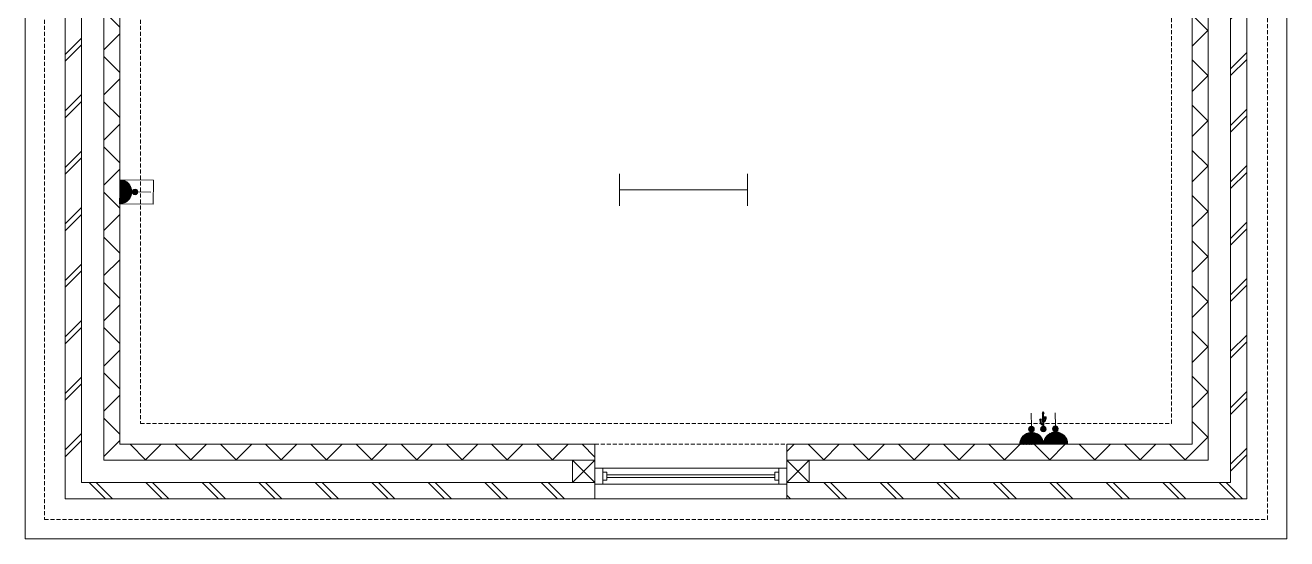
# Model space of a CAD drawing. Header units: millimetres. Extents: x -84100 to 168200, y 1000 to 58400.
# Drawn here: x 12681 to 20575, y 37831 to 41045 of the extents above; entities that cross this region are included whole.
import ezdxf

# ---------------------------------------------------------------- set-up
doc = ezdxf.new("R2010")
doc.units = ezdxf.units.MM
doc.header["$LTSCALE"] = 100
doc.linetypes.add('HIDDEN', pattern=[0.375, 0.25, -0.125])
for name, color, linetype, true_color in [('Block Cavity', 156, 'Continuous', 0x004080), ('Block Fill', 9, 'Continuous', 0xc0c0c0), ('Block Wall', 156, 'Continuous', 0x004080), ('Brick Cavity', 156, 'Continuous', 0x004080), ('Brick Fill', 1, 'Continuous', 0xff0000), ('Brick Wall', 156, 'Continuous', 0x004080), ('Cavity Fill', 6, 'Continuous', 0xff00ff), ('Electrical', 176, 'Continuous', 0x000080), ('Foundations', 6, 'HIDDEN', 0xff00ff), ('Roof', 1, 'Continuous', 0xff0000), ('Roof Perimeter', 1, 'Continuous', 0xff0000), ('Walls', 156, 'Continuous', 0x004080)]:
    doc.layers.add(name, color=color, linetype=linetype, true_color=true_color)
for name, color, linetype in [('Opening Header', 7, 'HIDDEN'), ('Roof Line - Eaves', 7, 'Continuous'), ('Window Detail', 7, 'Continuous'), ('Windows', 7, 'Continuous')]:
    doc.layers.add(name, color=color, linetype=linetype)

# ---------------------------------------------------------------- blocks, each defined once
blk = doc.blocks.new('Block15391')
at = {"layer": 'Block Cavity', "color": 156, "linetype": 'Continuous', "lineweight": 18, "true_color": 0x004080}
blk.add_line((242, 102), (242, -3260), dxfattribs=at)
at = {"layer": 'Block Fill', "color": 9, "linetype": 'Continuous', "lineweight": 5, "true_color": 0xc0c0c0}
for p, q in [((242, -125.379471), (342, -25.379471)), ((242, -167.878542), (342, -267.878542)), ((242, -408.222184), (342, -308.222184)), ((242, -450.721255), (342, -550.721255)), ((242, -691.064896), (342, -591.064896)), ((242, -733.563967), (342, -833.563967)), ((242, -973.907608), (342, -873.907608)), ((242, -1016.406679), (342, -1116.406679)), ((242, -1256.750321), (342, -1156.750321)), ((242, -1299.249392), (342, -1399.249392)), ((242, -1539.593033), (342, -1439.593033)), ((242, -1582.092104), (342, -1682.092104)), ((242, -1822.435746), (342, -1722.435746)), ((242, -1864.934817), (342, -1964.934817)), ((242, -2105.278458), (342, -2005.278458)), ((242, -2147.777529), (342, -2247.777529)), ((242, -2388.121171), (342, -2288.121171)), ((242, -2430.620242), (342, -2530.620242)), ((242, -2670.963883), (342, -2570.963883)), ((242, -2713.462954), (342, -2813.462954)), ((242, -2953.806596), (342, -2853.806596)), ((242, -2996.305667), (342, -3096.305667)), ((242, -3236.649308), (342, -3136.649308))]:
    blk.add_line(p, q, dxfattribs=at)
at = {"layer": 'Block Wall', "color": 156, "linetype": 'Continuous', "lineweight": 18, "true_color": 0x004080}
blk.add_line((342, 0), (342, -3160), dxfattribs=at)
at = {"layer": 'Brick Cavity', "color": 156, "linetype": 'Continuous', "lineweight": 18, "true_color": 0x004080}
blk.add_line((102, 102), (102, -3400), dxfattribs=at)
at = {"layer": 'Brick Fill', "color": 1, "linetype": 'Continuous', "lineweight": 5, "true_color": 0xff0000}
for p, q in [((0, -13.82608), (13.82608, 0)), ((0, -56.252487), (56.252487, 0)), ((0, -367.379471), (102, -265.379471)), ((0, -409.805878), (102, -307.805878)), ((0, -720.932862), (102, -618.932862)), ((0, -763.359269), (102, -661.359269)), ((0, -1074.486252), (102, -972.486252)), ((0, -1116.912659), (102, -1014.912659)), ((0, -1428.039643), (102, -1326.039643)), ((0, -1470.46605), (102, -1368.46605)), ((0, -1781.593033), (102, -1679.593033)), ((0, -1824.01944), (102, -1722.01944)), ((0, -2135.146424), (102, -2033.146424)), ((0, -2177.572831), (102, -2075.572831)), ((0, -2488.699815), (102, -2386.699815)), ((0, -2531.126221), (102, -2429.126221)), ((0, -2842.253205), (102, -2740.253205)), ((0, -2884.679612), (102, -2782.679612)), ((0, -3195.806596), (102, -3093.806596)), ((0, -3238.233003), (102, -3136.233003))]:
    blk.add_line(p, q, dxfattribs=at)
at = {"layer": 'Brick Wall', "color": 156, "linetype": 'Continuous', "lineweight": 18, "true_color": 0x004080}
blk.add_line((0, 0), (0, -3502), dxfattribs=at)
at = {"layer": 'Foundations', "color": 6, "linetype": 'HIDDEN', "lineweight": 5, "true_color": 0xff00ff}
for p, q in [((-129, -129), (-129, -3631)), ((471, -129), (471, -3031))]:
    blk.add_line(p, q, dxfattribs=at)
blk = doc.blocks.new('Block15650')
at = {"layer": 'Block Cavity', "color": 156, "linetype": 'Continuous', "lineweight": 18, "true_color": 0x004080}
for p, q in [((242, 242), (3315, 242)), ((3315, 242), (3315, 102)), ((4515, 242), (7152, 242)), ((4515, 242), (4515, 102))]:
    blk.add_line(p, q, dxfattribs=at)
at = {"layer": 'Block Cavity', "color": 6, "linetype": 'Continuous', "lineweight": 5, "true_color": 0xff00ff}
blk.add_line((3175, 242), (3175, 102), dxfattribs=at)
at = {"layer": 'Block Fill', "color": 9, "linetype": 'Continuous', "lineweight": 5, "true_color": 0xc0c0c0}
for p, q in [((505.694333, 242), (405.694333, 342)), ((501.492021, 242), (601.492021, 342)), ((788.537046, 242), (688.537046, 342)), ((784.334733, 242), (884.334733, 342)), ((1071.379758, 242), (971.379758, 342)), ((1067.177446, 242), (1167.177446, 342)), ((1354.222471, 242), (1254.222471, 342)), ((1350.020158, 242), (1450.020158, 342)), ((1637.065183, 242), (1537.065183, 342)), ((1632.862871, 242), (1732.862871, 342)), ((1919.907896, 242), (1819.907896, 342)), ((1915.705583, 242), (2015.705583, 342)), ((2202.750608, 242), (2102.750608, 342)), ((2198.548296, 242), (2298.548296, 342)), ((2485.593321, 242), (2385.593321, 342)), ((2481.391008, 242), (2581.391008, 342)), ((2768.436033, 242), (2668.436033, 342)), ((2764.233721, 242), (2864.233721, 342)), ((3051.278745, 242), (2951.278745, 342)), ((3047.076433, 242), (3147.076433, 342)), ((3315, 261.121458), (3234.121458, 342)), ((4561.289995, 342), (4515, 295.710005)), ((4748.33502, 242), (4648.33502, 342)), ((4744.132708, 242), (4844.132708, 342)), ((5031.177733, 242), (4931.177733, 342)), ((5026.97542, 242), (5126.97542, 342)), ((5314.020445, 242), (5214.020445, 342)), ((5309.818133, 242), (5409.818133, 342)), ((5596.863158, 242), (5496.863158, 342)), ((5592.660845, 242), (5692.660845, 342)), ((5879.70587, 242), (5779.70587, 342)), ((5875.503558, 242), (5975.503558, 342)), ((6162.548583, 242), (6062.548583, 342)), ((6158.34627, 242), (6258.34627, 342)), ((6445.391295, 242), (6345.391295, 342)), ((6441.188983, 242), (6541.188983, 342)), ((6728.234008, 242), (6628.234008, 342)), ((6724.031695, 242), (6824.031695, 342)), ((7011.07672, 242), (6911.07672, 342)), ((7006.874408, 242), (7079.437204, 314.562796))]:
    blk.add_line(p, q, dxfattribs=at)
at = {"layer": 'Block Wall', "color": 156, "linetype": 'Continuous', "lineweight": 18, "true_color": 0x004080}
for p, q in [((342, 342), (3315, 342)), ((3315, 342), (3315, 242)), ((4515, 342), (7052, 342)), ((4515, 342), (4515, 242))]:
    blk.add_line(p, q, dxfattribs=at)
at = {"layer": 'Brick Cavity', "color": 156, "linetype": 'Continuous', "lineweight": 18, "true_color": 0x004080}
for p, q in [((102, 102), (3315, 102)), ((4515, 102), (7292, 102))]:
    blk.add_line(p, q, dxfattribs=at)
at = {"layer": 'Brick Fill', "color": 1, "linetype": 'Continuous', "lineweight": 5, "true_color": 0xff0000}
for p, q in [((252.719586, 0), (150.719586, 102)), ((295.145993, 0), (193.145993, 102)), ((606.272977, 0), (504.272977, 102)), ((648.699384, 0), (546.699384, 102)), ((959.826368, 0), (857.826368, 102)), ((1002.252774, 0), (900.252774, 102)), ((1313.379758, 0), (1211.379758, 102)), ((1355.806165, 0), (1253.806165, 102)), ((1666.933149, 0), (1564.933149, 102)), ((1709.359556, 0), (1607.359556, 102)), ((2020.486539, 0), (1918.486539, 102)), ((2062.912946, 0), (1960.912946, 102)), ((2374.03993, 0), (2272.03993, 102)), ((2416.466337, 0), (2314.466337, 102)), ((2727.593321, 0), (2625.593321, 102)), ((2770.019727, 0), (2668.019727, 102)), ((3081.146711, 0), (2979.146711, 102)), ((3123.573118, 0), (3021.573118, 102)), ((4848.913664, 0), (4746.913664, 102)), ((4891.340071, 0), (4789.340071, 102)), ((5202.467055, 0), (5100.467055, 102)), ((5244.893462, 0), (5142.893462, 102)), ((5556.020445, 0), (5454.020445, 102)), ((5598.446852, 0), (5496.446852, 102)), ((5909.573836, 0), (5807.573836, 102)), ((5952.000243, 0), (5850.000243, 102)), ((6263.127226, 0), (6161.127226, 102)), ((6305.553633, 0), (6203.553633, 102)), ((6616.680617, 0), (6514.680617, 102)), ((6659.107024, 0), (6557.107024, 102)), ((6970.234008, 0), (6868.234008, 102)), ((7012.660415, 0), (6910.660415, 102)), ((7323.787398, 0), (7221.787398, 102)), ((7366.213805, 0), (7264.213805, 102)), ((4537.78668, 0), (4515, 22.78668))]:
    blk.add_line(p, q, dxfattribs=at)
at = {"layer": 'Brick Wall', "color": 156, "linetype": 'Continuous', "lineweight": 18, "true_color": 0x004080}
for p, q in [((3315, 102), (3315, 0)), ((4515, 102), (4515, 0)), ((0, 0), (3315, 0)), ((4515, 0), (7394, 0))]:
    blk.add_line(p, q, dxfattribs=at)
at = {"layer": 'Cavity Fill', "color": 6, "linetype": 'Continuous', "lineweight": 5, "true_color": 0xff00ff}
for p, q in [((3315, 242), (3175, 102)), ((3175, 242), (3315, 102)), ((4515, 242), (4655, 102)), ((4655, 242), (4515, 102)), ((4655, 242), (4655, 102))]:
    blk.add_line(p, q, dxfattribs=at)
at = {"layer": 'Foundations', "color": 6, "linetype": 'HIDDEN', "lineweight": 5, "true_color": 0xff00ff}
for p, q in [((471, 471), (6923, 471)), ((-129, -129), (7523, -129))]:
    blk.add_line(p, q, dxfattribs=at)
blk = doc.blocks.new('Block15928')
at = {"layer": 'Block Cavity', "color": 156, "linetype": 'Continuous', "lineweight": 18, "true_color": 0x004080}
blk.add_line((-242, 242), (-242, 3604), dxfattribs=at)
at = {"layer": 'Block Fill', "color": 9, "linetype": 'Continuous', "lineweight": 5, "true_color": 0xc0c0c0}
for p, q in [((-242, 3498.39543), (-342, 3398.39543)), ((-242, 3495.18927), (-295.866698, 3549.055968)), ((-242, 3212.346557), (-342, 3312.346557)), ((-242, 3215.552717), (-342, 3115.552717)), ((-242, 2929.503845), (-342, 3029.503845)), ((-242, 2932.710005), (-342, 2832.710005)), ((-242, 2646.661132), (-342, 2746.661132)), ((-242, 2649.867292), (-342, 2549.867292)), ((-242, 2363.81842), (-342, 2463.81842)), ((-242, 2367.02458), (-342, 2267.02458)), ((-242, 2080.975707), (-342, 2180.975707)), ((-242, 2084.181867), (-342, 1984.181867)), ((-242, 1798.132995), (-342, 1898.132995)), ((-242, 1801.339155), (-342, 1701.339155)), ((-242, 1515.290283), (-342, 1615.290283)), ((-242, 1518.496442), (-342, 1418.496442)), ((-242, 1232.44757), (-342, 1332.44757)), ((-242, 1235.65373), (-342, 1135.65373)), ((-242, 949.604858), (-342, 1049.604858)), ((-242, 952.811017), (-342, 852.811017)), ((-242, 666.762145), (-342, 766.762145)), ((-242, 669.968305), (-342, 569.968305)), ((-242, 383.919433), (-342, 483.919433)), ((-242, 387.125592), (-314.562796, 314.562796))]:
    blk.add_line(p, q, dxfattribs=at)
at = {"layer": 'Block Wall', "color": 156, "linetype": 'Continuous', "lineweight": 18, "true_color": 0x004080}
blk.add_line((-342, 342), (-342, 3502), dxfattribs=at)
at = {"layer": 'Brick Cavity', "color": 156, "linetype": 'Continuous', "lineweight": 18, "true_color": 0x004080}
blk.add_line((-102, 102), (-102, 3604), dxfattribs=at)
at = {"layer": 'Brick Fill', "color": 1, "linetype": 'Continuous', "lineweight": 5, "true_color": 0xff0000}
for p, q in [((0, 3499.979124), (-102, 3397.979124)), ((0, 3457.552717), (-102, 3355.552717)), ((0, 3146.425733), (-102, 3044.425733)), ((0, 3103.999326), (-102, 3001.999326)), ((0, 2792.872343), (-102, 2690.872343)), ((0, 2750.445936), (-102, 2648.445936)), ((0, 2439.318952), (-102, 2337.318952)), ((0, 2396.892545), (-102, 2294.892545)), ((0, 2085.765562), (-102, 1983.765562)), ((0, 2043.339155), (-102, 1941.339155)), ((0, 1732.212171), (-102, 1630.212171)), ((0, 1689.785764), (-102, 1587.785764)), ((0, 1378.65878), (-102, 1276.65878)), ((0, 1336.232374), (-102, 1234.232374)), ((0, 1025.10539), (-102, 923.10539)), ((0, 982.678983), (-102, 880.678983)), ((0, 671.551999), (-102, 569.551999)), ((0, 629.125592), (-102, 527.125592)), ((0, 317.998609), (-102, 215.998609)), ((0, 275.572202), (-102, 173.572202))]:
    blk.add_line(p, q, dxfattribs=at)
at = {"layer": 'Brick Wall', "color": 156, "linetype": 'Continuous', "lineweight": 18, "true_color": 0x004080}
blk.add_line((0, 0), (0, 3502), dxfattribs=at)
at = {"layer": 'Foundations', "color": 6, "linetype": 'HIDDEN', "lineweight": 5, "true_color": 0xff00ff}
for p, q in [((-471, 471), (-471, 3373)), ((129, -129), (129, 3373))]:
    blk.add_line(p, q, dxfattribs=at)
blk = doc.blocks.new('Block45704')
at = {"layer": 'Electrical', "color": 176, "linetype": 'Continuous', "lineweight": 5, "true_color": 0x000080}
for p, q in [((0, 0), (-1.481797, 82.486692)), ((73.039625, 91.986359), (67.256127, 79.880528)), ((67.256127, 79.880528), (79.254191, 80.096062)), ((79.254191, 80.096062), (69.255804, 79.91645)), ((72.29245, -33.447878), (70.147876, 85.933443)), ((73.255159, 79.988295), (73.039625, 91.986359)), ((73.039625, 91.986359), (79.254191, 80.096062)), ((75.29662, -33.653013), (73.255159, 79.988295)), ((78.291483, -33.340111), (76.146908, 86.04121)), ((149.975803, 2.694176), (148.494006, 85.180868)), ((54.491662, 36.475176), (54.298545, 47.225337)), ((57.598377, 35.704896), (57.37559, 48.106703)), ((60.483562, 36.47587), (60.286592, 47.440494)), ((69.278536, -32.700233), (68.687998, 0.173027)), ((81.2766, -32.484699), (80.686062, 0.388561)), ((83.49102, 47.034772), (83.275486, 59.032836)), ((86.490536, 47.088655), (86.275002, 59.086719)), ((89.490052, 47.142539), (89.274518, 59.140603)), ((132.796988, -14.312868), (152.221634, 2.59008)), ((133.090951, -18.033865), (155.866329, 1.784824)), ((133.558902, -9.673067), (147.521063, 2.476533)), ((134.006659, -21.213833), (158.88928, 0.438538)), ((-72.967269, -113.82894), (13.715522, -38.399266)), ((-72.967269, -113.82894), (13.715522, -38.399266)), ((-72.932174, -109.821602), (9.741768, -37.88035)), ((-72.664023, -105.611464), (5.53496, -37.564234)), ((-72.120086, -101.161342), (1.052365, -37.488103)), ((-71.238779, -96.417647), (-3.7676, -37.705543)), ((-69.925509, -91.298067), (-9.019528, -38.29887)), ((-68.300851, -113.745112), (17.487275, -39.093958)), ((-68.020707, -85.663747), (-14.862987, -39.406936)), ((-65.211256, -79.242219), (-21.611097, -41.30221)), ((-63.634432, -113.661284), (21.08039, -39.944099)), ((-60.671275, -71.314818), (-30.089735, -44.703357)), ((-58.968014, -113.577456), (24.512911, -40.933984)), ((-54.301595, -113.493629), (27.799069, -42.051232)), ((-49.635176, -113.409801), (30.950262, -43.285924)), ((-44.968758, -113.325973), (33.975733, -44.630017)), ((-40.302339, -113.242145), (36.883036, -46.076937)), ((-35.635921, -113.158317), (39.678382, -47.62128)), ((-30.969502, -113.074489), (42.366884, -49.258597)), ((-26.303083, -112.990661), (44.95274, -50.985234)), ((-21.636665, -112.906833), (47.439379, -52.798207)), ((-17.185539, -17.567184), (2.801528, -0.174827)), ((-16.970246, -112.823006), (49.829558, -54.695119)), ((-16.789578, -21.199425), (6.344225, -1.06884)), ((-16.624895, -13.102523), (-1.697774, -0.113234)), ((-15.802142, -24.316975), (9.295446, -2.477544)), ((-14.357188, -27.036403), (11.78915, -4.28437)), ((-12.509378, -29.405274), (13.879998, -6.441753)), ((-12.303828, -112.739178), (52.125447, -56.674079)), ((-12.268759, -5.335101), (-9.992567, -3.354403)), ((-10.270079, -31.433478), (15.579357, -8.939803)), ((-7.637409, -112.65535), (54.328684, -58.733664)), ((-7.613409, -33.098494), (16.861345, -11.80104)), ((-4.461791, -34.332816), (17.648385, -15.092972)), ((-2.97099, -112.571522), (56.440419, -60.872872)), ((-0.626121, -34.971889), (17.751373, -18.980153)), ((1.695428, -112.487694), (58.461343, -63.091102)), ((4.498078, -34.48971), (16.565831, -23.988587)), ((6.361847, -112.403866), (60.391704, -65.388138)), ((11.028265, -112.320038), (62.231316, -67.764142)), ((15.694684, -112.23621), (63.979549, -70.219663)), ((20.361103, -112.152383), (65.635318, -72.755643)), ((25.027521, -112.068555), (67.197057, -75.373447)), ((29.69394, -111.984727), (68.662671, -78.074897)), ((60.146619, -25.437678), (59.822819, -7.41283)), ((63.21302, -29.107055), (62.75545, -3.635686)), ((66.253318, -31.323397), (65.714184, -1.311577)), ((71.691707, -111.230276), (159.146028, -35.129232)), ((76.358126, -111.146448), (163.150188, -35.621688)), ((77.369893, -102.312431), (154.903677, -34.844044)), ((77.956605, -97.825087), (150.378308, -34.805134)), ((78.891429, -93.034823), (145.504826, -35.069144)), ((80.27545, -87.853676), (140.182146, -35.724037)), ((81.024544, -111.06262), (166.948551, -36.293226)), ((82.282047, -82.130776), (134.236892, -36.920683)), ((84.250414, -31.000095), (83.71128, -0.988276)), ((85.261436, -75.561371), (127.318845, -38.963834)), ((85.690963, -110.978792), (170.565379, -37.122731)), ((87.209148, -28.675986), (86.751578, -3.204618)), ((90.141779, -24.898843), (89.817979, -6.873994)), ((90.201929, -67.285452), (118.439694, -42.7135)), ((90.357382, -110.894964), (174.019356, -38.093946)), ((95.0238, -110.811136), (177.325174, -39.194086)), ((99.690219, -110.727309), (180.494582, -40.412928)), ((104.356637, -110.643481), (183.537088, -41.742197)), ((109.023056, -110.559653), (186.460461, -43.175133)), ((113.689475, -110.475825), (189.271083, -44.706184)), ((118.355893, -110.391997), (191.974205, -46.330778)), ((123.022312, -110.308169), (194.574146, -48.045158)), ((127.68873, -110.224341), (197.074434, -49.846255)), ((132.355149, -110.140513), (199.477916, -51.731591)), ((135.392342, -23.984837), (161.442254, -1.316712)), ((137.021568, -110.056686), (201.786837, -53.699211)), ((137.185519, -26.401248), (163.587735, -3.426555)), ((139.369596, -28.477506), (165.342316, -5.876551)), ((141.687986, -109.972858), (204.002908, -55.747628)), ((141.964931, -30.195894), (166.685639, -8.684417)), ((145.039941, -31.496879), (167.549287, -11.909685)), ((146.354405, -109.88903), (206.127345, -57.875783)), ((148.760601, -32.236032), (167.767284, -15.696787)), ((151.020823, -109.805202), (208.160901, -60.083021)), ((153.621476, -31.982992), (166.845067, -20.476081)), ((155.687242, -109.721374), (210.103886, -62.369071)), ((160.353661, -109.637546), (211.956174, -64.734045)), ((165.020079, -109.553718), (213.717198, -67.178435)), ((169.686498, -109.46989), (215.385938, -69.703129)), ((174.352916, -109.386063), (216.960895, -72.30943)), ((179.019335, -109.302235), (218.440054, -74.999094)), ((183.685753, -109.218407), (219.820828, -77.77437)), ((-72.967269, -113.82894), (226.984336, -108.440588)), ((34.360358, -111.900899), (70.029491, -80.862315)), ((39.026777, -111.817071), (71.294187, -83.7386)), ((43.693196, -111.733243), (72.452675, -86.707305)), ((48.359614, -111.649415), (73.49998, -89.77276)), ((53.026033, -111.565587), (74.430057, -92.940223)), ((57.692451, -111.48176), (75.235556, -96.216092)), ((62.35887, -111.397932), (75.907496, -99.608182)), ((67.025289, -111.314104), (76.434813, -103.126119)), ((76.56431, -104.221093), (77.204155, -104.209598)), ((188.352172, -109.134579), (221.099984, -80.638071)), ((193.018591, -109.050751), (222.273552, -83.593654)), ((197.685009, -108.966923), (223.336689, -86.645332)), ((202.351428, -108.883095), (224.283513, -89.798222)), ((207.017846, -108.799267), (225.106874, -93.058549)), ((211.684265, -108.71544), (225.79804, -96.433908)), ((216.350684, -108.631612), (226.346271, -99.933647)), ((221.017102, -108.547784), (226.73821, -103.569388)), ((225.683521, -108.463956), (226.956998, -107.355801))]:
    blk.add_line(p, q, dxfattribs=at)
for points in [[(71.53445, 8.717874), (71.506672, 8.719475), (71.425269, 8.725004), (71.293142, 8.735546), (71.11319, 8.752186), (70.888314, 8.77601), (70.621413, 8.808103), (70.315388, 8.849551), (69.973137, 8.901439), (69.597561, 8.964853), (69.19156, 9.040879), (68.758033, 9.130601), (68.299881, 9.235105), (67.820002, 9.355477), (67.321298, 9.492802), (66.806668, 9.648166), (66.279011, 9.822655), (65.741228, 10.017353), (65.196219, 10.233347), (64.646882, 10.471721), (64.096119, 10.733562), (63.546829, 11.019954), (63.001912, 11.331984), (62.464267, 11.670736), (61.936795, 12.037297), (61.422395, 12.432752), (60.923967, 12.858186), (60.444412, 13.314685), (59.986628, 13.803334), (59.553516, 14.325219), (59.147976, 14.881425), (58.772907, 15.473038), (58.431209, 16.101144), (58.115799, 16.766515), (57.817355, 17.466755), (57.535422, 18.198191), (57.269543, 18.957151), (57.019262, 19.739963), (56.784124, 20.542956), (56.563672, 21.362458), (56.357451, 22.194797), (56.165004, 23.036301), (55.985875, 23.883298), (55.819609, 24.732117), (55.665749, 25.579084), (55.52384, 26.42053), (55.393425, 27.252781), (55.274048, 28.072167), (55.165254, 28.875014), (55.066587, 29.657651), (54.977589, 30.416407), (54.897806, 31.14761), (54.826782, 31.847587), (54.76406, 32.512666), (54.709184, 33.139177), (54.661699, 33.723447), (54.621148, 34.261804), (54.587076, 34.750576), (54.559026, 35.186092), (54.536543, 35.564679), (54.51917, 35.882667), (54.506451, 36.136382), (54.497931, 36.322153), (54.493153, 36.436308), (54.491662, 36.475176)], [(71.480642, 11.45875), (71.456931, 11.463103), (71.387469, 11.476531), (71.274757, 11.49959), (71.121297, 11.532834), (70.929591, 11.576819), (70.702141, 11.632099), (70.441449, 11.69923), (70.150017, 11.778767), (69.830348, 11.871265), (69.484942, 11.977278), (69.116303, 12.097363), (68.726933, 12.232073), (68.319332, 12.381964), (67.896005, 12.547591), (67.459451, 12.729509), (67.012175, 12.928273), (66.556676, 13.144438), (66.095459, 13.37856), (65.631024, 13.631192), (65.165874, 13.902891), (64.70251, 14.194211), (64.243435, 14.505707), (63.791151, 14.837935), (63.34816, 15.191449), (62.916964, 15.566804), (62.500065, 15.964556), (62.099965, 16.38526), (61.719166, 16.82947), (61.36017, 17.297741), (61.025479, 17.790629), (60.717595, 18.308689), (60.439021, 18.852476), (60.183717, 19.423393), (59.943666, 20.020537), (59.718397, 20.640998), (59.507443, 21.281869), (59.310334, 21.94024), (59.126603, 22.613204), (58.955779, 23.297851), (58.797396, 23.991273), (58.650984, 24.690563), (58.516073, 25.39281), (58.392197, 26.095108), (58.278885, 26.794547), (58.17567, 27.488218), (58.082082, 28.173214), (57.997653, 28.846626), (57.921914, 29.505545), (57.854396, 30.147064), (57.794631, 30.768272), (57.742151, 31.366263), (57.696485, 31.938127), (57.657166, 32.480956), (57.623726, 32.991841), (57.595694, 33.467875), (57.572603, 33.906148), (57.553984, 34.303752), (57.539368, 34.657778), (57.528287, 34.965319), (57.520271, 35.223465), (57.514853, 35.429308), (57.511563, 35.57994), (57.509932, 35.672452), (57.509493, 35.703936)], [(71.431819, 14.46059), (71.413299, 14.463871), (71.359042, 14.474111), (71.270998, 14.491903), (71.151123, 14.51784), (71.001367, 14.552515), (70.823684, 14.596522), (70.620026, 14.650454), (70.392347, 14.714904), (70.142598, 14.790466), (69.872733, 14.877732), (69.584704, 14.977297), (69.280464, 15.089753), (68.961966, 15.215693), (68.631162, 15.355712), (68.290004, 15.510402), (67.940447, 15.680356), (67.584441, 15.866168), (67.223941, 16.068431), (66.860898, 16.287739), (66.497266, 16.524684), (66.134996, 16.77986), (65.776043, 17.05386), (65.422357, 17.347278), (65.075893, 17.660707), (64.738603, 17.994739), (64.412439, 18.34997), (64.099354, 18.72699), (63.801301, 19.126395), (63.520233, 19.548777), (63.258101, 19.99473), (63.01686, 20.464846), (62.798461, 20.959719), (62.598188, 21.480459), (62.40978, 22.025974), (62.232877, 22.593555), (62.067117, 23.180493), (61.91214, 23.78408), (61.767583, 24.401606), (61.633086, 25.030362), (61.508288, 25.667641), (61.392827, 26.310732), (61.286342, 26.956928), (61.188472, 27.603519), (61.098856, 28.247796), (61.017133, 28.887051), (60.94294, 29.518575), (60.875918, 30.139658), (60.815705, 30.747593), (60.761939, 31.33967), (60.71426, 31.91318), (60.672306, 32.465415), (60.635717, 32.993665), (60.60413, 33.495222), (60.577185, 33.967377), (60.55452, 34.407421), (60.535775, 34.812646), (60.520588, 35.180342), (60.508597, 35.5078), (60.499442, 35.792312), (60.492762, 36.031169), (60.488195, 36.221663), (60.48538, 36.361083), (60.483956, 36.446722), (60.483562, 36.47587)], [(77.111428, 32.349582), (77.123264, 32.361595), (77.15792, 32.397028), (77.21412, 32.454967), (77.290587, 32.534502), (77.386044, 32.63472), (77.499215, 32.75471), (77.628821, 32.89356), (77.773587, 33.050357), (77.932236, 33.224191), (78.103491, 33.414148), (78.286075, 33.619318), (78.478711, 33.838788), (78.680123, 34.071646), (78.889033, 34.316982), (79.104165, 34.573882), (79.324242, 34.841435), (79.547987, 35.118729), (79.774124, 35.404852), (80.001375, 35.698893), (80.228463, 35.999939), (80.454113, 36.307079), (80.677047, 36.6194), (80.895988, 36.935992), (81.109659, 37.255941), (81.316784, 37.578337), (81.516085, 37.902267), (81.706287, 38.226819), (81.886112, 38.551082), (82.054282, 38.874144), (82.209523, 39.195093), (82.350556, 39.513016), (82.476105, 39.827003), (82.589176, 40.140216), (82.693837, 40.455885), (82.790404, 40.773197), (82.879194, 41.091337), (82.960523, 41.409494), (83.034706, 41.726854), (83.10206, 42.042605), (83.1629, 42.355932), (83.217544, 42.666023), (83.266307, 42.972064), (83.309505, 43.273244), (83.347454, 43.568747), (83.380471, 43.857763), (83.408871, 44.139476), (83.432971, 44.413074), (83.453087, 44.677745), (83.469534, 44.932675), (83.48263, 45.17705), (83.492689, 45.410058), (83.500029, 45.630885), (83.504965, 45.83872), (83.507813, 46.032747), (83.50889, 46.212155), (83.508511, 46.376129), (83.506993, 46.523858), (83.504652, 46.654528), (83.501804, 46.767326), (83.498764, 46.861438), (83.49585, 46.936052), (83.493377, 46.990354), (83.491662, 47.023532), (83.49102, 47.034772)], [(77.165312, 29.350066), (77.182914, 29.362713), (77.234451, 29.400087), (77.318015, 29.461334), (77.4317, 29.5456), (77.5736, 29.652032), (77.741807, 29.779777), (77.934416, 29.927982), (78.14952, 30.095792), (78.385213, 30.282354), (78.639587, 30.486816), (78.910736, 30.708323), (79.196754, 30.946022), (79.495735, 31.199061), (79.805771, 31.466584), (80.124956, 31.74774), (80.451385, 32.041674), (80.783149, 32.347534), (81.118343, 32.664465), (81.45506, 32.991615), (81.791393, 33.32813), (82.125437, 33.673156), (82.455284, 34.025841), (82.779028, 34.38533), (83.094763, 34.750771), (83.400581, 35.12131), (83.694577, 35.496093), (83.974844, 35.874268), (84.239475, 36.25498), (84.486564, 36.637377), (84.714204, 37.020604), (84.920489, 37.403809), (85.103512, 37.786139), (85.267742, 38.170954), (85.419247, 38.561404), (85.55852, 38.956319), (85.686054, 39.354528), (85.802339, 39.75486), (85.907871, 40.156144), (86.00314, 40.557211), (86.08864, 40.956888), (86.164863, 41.354006), (86.232302, 41.747394), (86.29145, 42.135881), (86.342798, 42.518296), (86.386839, 42.893468), (86.424067, 43.260228), (86.454974, 43.617404), (86.480051, 43.963825), (86.499793, 44.298321), (86.514691, 44.619721), (86.525238, 44.926854), (86.531926, 45.21855), (86.535249, 45.493639), (86.535699, 45.750948), (86.533768, 45.989308), (86.529949, 46.207547), (86.524734, 46.404496), (86.518616, 46.578984), (86.512089, 46.729839), (86.505643, 46.855891), (86.499773, 46.955969), (86.494969, 47.028903), (86.491726, 47.073522), (86.490536, 47.088655)], [(77.219195, 26.35055), (77.241947, 26.362296), (77.308565, 26.39714), (77.416595, 26.454493), (77.563585, 26.533763), (77.747079, 26.63436), (77.964624, 26.755693), (78.213765, 26.897172), (78.492049, 27.058206), (78.797022, 27.238204), (79.12623, 27.436577), (79.477218, 27.652733), (79.847533, 27.886082), (80.234721, 28.136034), (80.636328, 28.401997), (81.049899, 28.683382), (81.472981, 28.979597), (81.90312, 29.290053), (82.337862, 29.614158), (82.774753, 29.951322), (83.211338, 30.300955), (83.645164, 30.662465), (84.073777, 31.035263), (84.494722, 31.418758), (84.905547, 31.812359), (85.303796, 32.215476), (85.687016, 32.627517), (86.052753, 33.047894), (86.398553, 33.476014), (86.721962, 33.911288), (87.020525, 34.353125), (87.291789, 34.800934), (87.533301, 35.254125), (87.750837, 35.715879), (87.952219, 36.188647), (88.138052, 36.670745), (88.308943, 37.160491), (88.465498, 37.6562), (88.608325, 38.156189), (88.738029, 38.658775), (88.855218, 39.162273), (88.960497, 39.664999), (89.054473, 40.165272), (89.137753, 40.661405), (89.210944, 41.151717), (89.274652, 41.634523), (89.329483, 42.10814), (89.376045, 42.570885), (89.414943, 43.021072), (89.446784, 43.45702), (89.472175, 43.877043), (89.491722, 44.279459), (89.506033, 44.662585), (89.515712, 45.024735), (89.521368, 45.364227), (89.523607, 45.679377), (89.523034, 45.968502), (89.520258, 46.229917), (89.515883, 46.461939), (89.510518, 46.662885), (89.504767, 46.831071), (89.499239, 46.964812), (89.494539, 47.062427), (89.491275, 47.12223), (89.490052, 47.142539)]]:
    blk.add_lwpolyline(points, dxfattribs=at)
blk.add_lwpolyline([(80.491504, 46.980888), (92.489568, 47.196422), (92.274034, 59.194486), (80.27597, 58.978952)], close=True, dxfattribs=at)
for centre, radius in [((0.314321, -17.497177), 17.5), ((57.486983, 41.905799), 6.201904), ((74.982299, -16.155836), 17.5), ((150.290123, -14.803001), 17.5)]:
    blk.add_circle(centre, radius, dxfattribs=at)
for centre, start, end in [((2.020632, -112.481852), 6.323585, 181.029155), ((151.996435, -109.787676), 1.029155, 175.734721)]:
    blk.add_arc(centre, 75, start, end, dxfattribs=at)
blk = doc.blocks.new('Block46283')
at = {"layer": 'Electrical', "color": 176, "linetype": 'Continuous', "lineweight": 5, "true_color": 0x000080}
for p, q in [((0, 0), (-2.173685, -149.984249)), ((-1.130316, -77.99181), (73.801791, -79.077782)), ((-1.086842, -74.992125), (73.905282, -76.078967)), ((-1.043369, -71.99244), (73.888738, -73.078412)), ((-0.999895, -68.992755), (73.75187, -70.076114)), ((-0.956421, -65.99307), (73.493802, -67.072059)), ((-0.912948, -62.993385), (73.113055, -64.066225)), ((-0.869474, -59.9937), (72.607502, -61.058584)), ((-0.826, -56.994015), (71.974321, -58.049092)), ((-0.782527, -53.99433), (71.209913, -55.037699)), ((-0.739053, -50.994645), (70.309802, -52.024338)), ((-0.695579, -47.99496), (69.268496, -49.008932)), ((-0.652105, -44.995275), (68.079312, -45.991382)), ((-0.608632, -41.99559), (66.734129, -42.971572)), ((-0.565158, -38.995905), (65.22307, -39.949357)), ((-0.521684, -35.99622), (63.534058, -36.924564)), ((-0.478211, -32.996535), (61.65221, -33.896976)), ((-0.434737, -29.99685), (59.558963, -30.866324)), ((-0.391263, -26.997165), (57.230804, -27.832267)), ((-0.34779, -23.99748), (54.637345, -24.794366)), ((-0.304316, -20.997795), (51.738274, -21.752035)), ((-0.260842, -17.99811), (48.47827, -18.704474)), ((-0.217368, -14.998425), (44.777906, -15.65053)), ((-0.173895, -11.99874), (40.515812, -12.588446)), ((-0.130421, -8.999055), (35.488865, -9.515277)), ((-0.086947, -5.99937), (29.303843, -6.425323)), ((-0.043474, -2.999685), (20.954321, -3.304001)), ((76.40502, -76.115195), (111.401345, -76.622388)), ((76.707527, -73.119264), (111.185785, -73.618949)), ((77.552574, -70.131196), (110.427686, -70.607647)), ((79.026848, -67.152248), (109.040358, -67.587226)), ((81.340675, -64.185466), (106.813479, -64.554637)), ((85.107619, -61.239745), (103.133482, -61.500989)), ((111.401345, -76.622388), (193.892682, -77.817915)), ((-2.130211, -146.984564), (18.867584, -147.28888)), ((-2.086737, -143.98488), (27.304053, -144.410833)), ((-2.043264, -140.985195), (33.576022, -141.501416)), ((-1.99979, -137.98551), (38.689917, -138.575215)), ((-1.956316, -134.985825), (43.038959, -135.63793)), ((-1.912843, -131.98614), (46.82627, -132.692503)), ((-1.869369, -128.986455), (50.173221, -129.740695)), ((-1.825895, -125.98677), (53.159239, -126.783656)), ((-1.782422, -122.987085), (55.839645, -123.822187)), ((-1.738948, -119.9874), (58.254752, -120.856874)), ((-1.695474, -116.987715), (60.434947, -117.888155)), ((-1.652, -113.98803), (62.403742, -114.916374)), ((-1.608527, -110.988345), (64.179701, -111.941797)), ((-1.565053, -107.98866), (65.777708, -108.964642)), ((-1.521579, -104.988975), (67.209838, -105.985082)), ((-1.478106, -101.98929), (68.48597, -103.003262)), ((-1.434632, -98.989605), (69.614223, -100.019298)), ((-1.391158, -95.98992), (70.601281, -97.033288)), ((-1.347685, -92.990235), (71.452637, -94.045312)), ((-1.304211, -89.99055), (72.172765, -91.055433)), ((-1.260737, -86.990865), (72.765265, -88.063705)), ((-1.217263, -83.99118), (73.23296, -85.070168)), ((-1.17379, -80.991495), (73.577975, -82.074854)), ((76.620579, -79.118634), (111.098838, -79.618319)), ((77.378679, -82.129936), (110.253791, -82.606387)), ((78.766006, -85.150358), (108.779516, -85.585336)), ((80.992886, -88.182946), (106.465689, -88.552117)), ((84.672882, -91.236595), (102.698746, -91.497839))]:
    blk.add_line(p, q, dxfattribs=at)
blk.add_lwpolyline([(0, 0), (-2.173685, -149.984249), (207.600873, -153.02446), (209.774558, -3.040211)], close=True, dxfattribs=at)
blk.add_circle((93.903182, -76.368792), 17.5, dxfattribs=at)
blk.add_arc((-1.086842, -74.992125), 75, 269.169685, 89.169685, dxfattribs=at)
blk = doc.blocks.new('Block52124')
at = {"layer": 'Electrical', "color": 176, "linetype": 'Continuous', "lineweight": 5, "true_color": 0x000080}
for p, q in [((0, -100), (0, 100)), ((800, -100), (800, 100)), ((0, 0), (800, 0))]:
    blk.add_line(p, q, dxfattribs=at)
blk = doc.blocks.new('Block64902')
at = {"layer": 'Opening Header', "color": 7, "linetype": 'HIDDEN', "lineweight": 5}
for p, q in [((-1200, 150), (0, 150)), ((-1200, -192), (0, -192))]:
    blk.add_line(p, q, dxfattribs=at)
at = {"layer": 'Window Detail', "color": 7, "linetype": 'Continuous', "lineweight": 5}
for p, q in [((-1200, 0), (-1200, -100)), ((-1150, 0), (-1200, 0)), ((-1150, -100), (-1150, 0)), ((-1150, 0), (-50, 0)), ((-50, -100), (-50, 0)), ((-50, 0), (0, 0)), ((0, 0), (0, -100)), ((-1150, -75), (-1150, -25)), ((-1150, -25), (-1125, -25)), ((-1125, -75), (-1150, -75)), ((-1125, -25), (-1125, -75)), ((-75, -42.5), (-1125, -42.5)), ((-75, -57.5), (-1125, -57.5)), ((-75, -75), (-75, -25)), ((-75, -25), (-50, -25)), ((-50, -75), (-75, -75)), ((-1200, -100), (-1150, -100)), ((-1150, -100), (-50, -100)), ((0, -100), (-50, -100))]:
    blk.add_line(p, q, dxfattribs=at)
blk = doc.blocks.new('Block171634')
at = {"layer": 'Roof Line - Eaves', "color": 7, "linetype": 'Continuous', "lineweight": 5}
for points in [[(7644, 3501), (-250, 3501)], [(-250, 3501), (-250, -250)], [(7644, -250), (7644, 3501)], [(-250, -250), (7644, -250)]]:
    blk.add_lwpolyline(points, dxfattribs=at)
at = {"layer": 'Roof Perimeter', "color": 1, "linetype": 'Continuous', "lineweight": 5, "true_color": 0xff0000}
blk.add_lwpolyline([(0, 0), (7394, 0), (7394, 3502), (0, 3502)], close=True, dxfattribs=at)

msp = doc.modelspace()

# ---------------------------------------------------------------- block references
at = {"layer": 'Electrical', "color": 176, "linetype": 'Continuous', "lineweight": 5, "true_color": 0x000080}
for name, p in [('Block52124', (16400.328296, 40014.199143)), ('Block46283', (13274.522508, 40078.078509)), ('Block45704', (18977.395907, 38534.221148))]:
    msp.add_blockref(name, p, dxfattribs=at)
at = {"layer": 'Roof', "color": 7, "linetype": 'Continuous', "lineweight": 5}
msp.add_blockref('Block171634', (12931.435666, 38081.086384), dxfattribs=at)
at = {"layer": 'Walls', "color": 7, "linetype": 'Continuous', "lineweight": 5}
msp.add_blockref('Block15391', (12931.435666, 41583.086384), dxfattribs=at)
at = {"layer": 'Walls', "color": 6, "linetype": 'HIDDEN', "lineweight": 5, "true_color": 0xff00ff}
for name, p in [('Block15928', (20325.435666, 38081.086384)), ('Block15650', (12931.435666, 38081.086384))]:
    msp.add_blockref(name, p, dxfattribs=at)
at = {"layer": 'Windows', "color": 7, "linetype": 'HIDDEN', "lineweight": 5}
msp.add_blockref('Block64902', (17446.435666, 38273.086384), dxfattribs=at)

doc.saveas('drawing.dxf')
